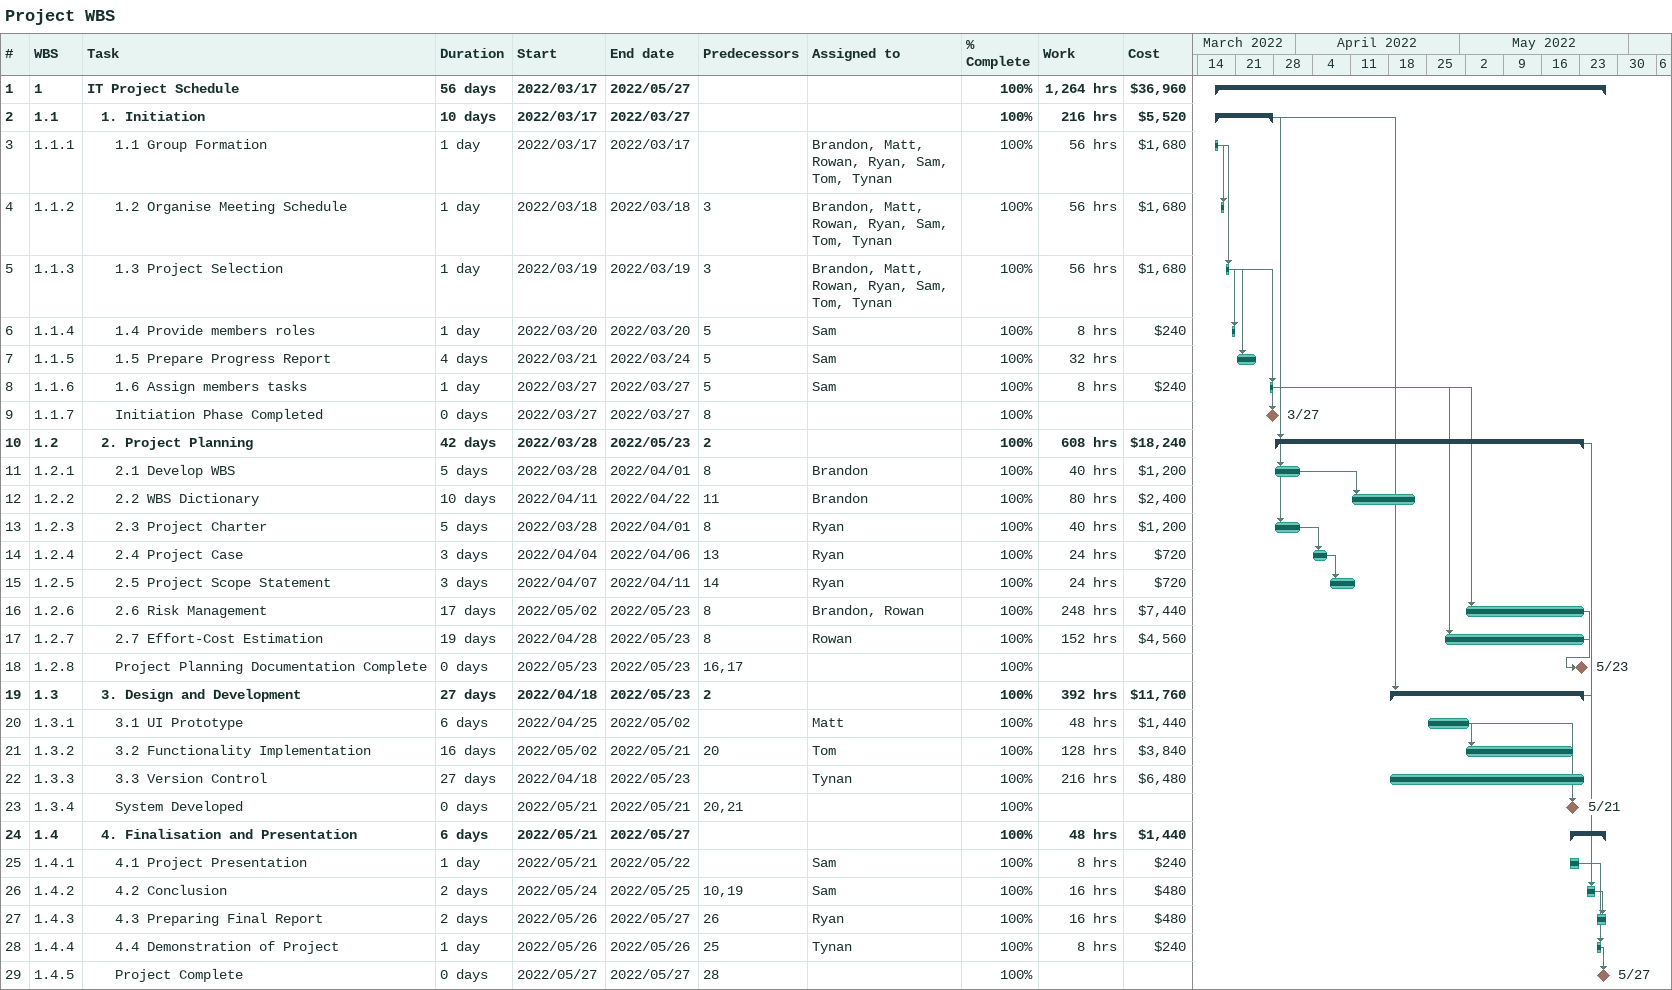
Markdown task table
Project WBS

| ID | WBS | Task | Duration | Start | Finish | Predecessors | Resources | % complete | Work (h) | Cost ($) |
|---|---|---|---|---|---|---|---|---|---|---|
| 1 | 1 | **IT Project Schedule** | 56d | 2022-03-17 | 2022-05-27 |  |  | 100 | 1264 | 36960 |
| 2 | 1.1 | **1. Initiation** | 10d | 2022-03-17 | 2022-03-27 |  |  | 100 | 216 | 5520 |
| 3 | 1.1.1 | 1.1 Group Formation | 1d | 2022-03-17 | 2022-03-17 |  | Brandon, Matt, Rowan, Ryan, Sam, Tom, Tynan | 100 | 56 | 1680 |
| 4 | 1.1.2 | 1.2 Organise Meeting Schedule | 1d | 2022-03-18 | 2022-03-18 | 3 | Brandon, Matt, Rowan, Ryan, Sam, Tom, Tynan | 100 | 56 | 1680 |
| 5 | 1.1.3 | 1.3 Project Selection | 1d | 2022-03-19 | 2022-03-19 | 3 | Brandon, Matt, Rowan, Ryan, Sam, Tom, Tynan | 100 | 56 | 1680 |
| 6 | 1.1.4 | 1.4 Provide members roles | 1d | 2022-03-20 | 2022-03-20 | 5 | Sam | 100 | 8 | 240 |
| 7 | 1.1.5 | 1.5 Prepare Progress Report | 4d | 2022-03-21 | 2022-03-24 | 5 | Sam | 100 | 32 |  |
| 8 | 1.1.6 | 1.6 Assign members tasks | 1d | 2022-03-27 | 2022-03-27 | 5 | Sam | 100 | 8 | 240 |
| 9 | 1.1.7 | Initiation Phase Completed | 0d | 2022-03-27 | 2022-03-27 | 8 |  | 100 |  |  |
| 10 | 1.2 | **2. Project Planning** | 42d | 2022-03-28 | 2022-05-23 | 2 |  | 100 | 608 | 18240 |
| 11 | 1.2.1 | 2.1 Develop WBS | 5d | 2022-03-28 | 2022-04-01 | 8 | Brandon | 100 | 40 | 1200 |
| 12 | 1.2.2 | 2.2 WBS Dictionary | 10d | 2022-04-11 | 2022-04-22 | 11 | Brandon | 100 | 80 | 2400 |
| 13 | 1.2.3 | 2.3 Project Charter | 5d | 2022-03-28 | 2022-04-01 | 8 | Ryan | 100 | 40 | 1200 |
| 14 | 1.2.4 | 2.4 Project Case | 3d | 2022-04-04 | 2022-04-06 | 13 | Ryan | 100 | 24 | 720 |
| 15 | 1.2.5 | 2.5 Project Scope Statement | 3d | 2022-04-07 | 2022-04-11 | 14 | Ryan | 100 | 24 | 720 |
| 16 | 1.2.6 | 2.6 Risk Management | 17d | 2022-05-02 | 2022-05-23 | 8 | Brandon, Rowan | 100 | 248 | 7440 |
| 17 | 1.2.7 | 2.7 Effort-Cost Estimation | 19d | 2022-04-28 | 2022-05-23 | 8 | Rowan | 100 | 152 | 4560 |
| 18 | 1.2.8 | Project Planning Documentation Complete | 0d | 2022-05-23 | 2022-05-23 | 16, 17 |  | 100 |  |  |
| 19 | 1.3 | **3. Design and Development** | 27d | 2022-04-18 | 2022-05-23 | 2 |  | 100 | 392 | 11760 |
| 20 | 1.3.1 | 3.1 UI Prototype | 6d | 2022-04-25 | 2022-05-02 |  | Matt | 100 | 48 | 1440 |
| 21 | 1.3.2 | 3.2 Functionality Implementation | 16d | 2022-05-02 | 2022-05-21 | 20 | Tom | 100 | 128 | 3840 |
| 22 | 1.3.3 | 3.3 Version Control | 27d | 2022-04-18 | 2022-05-23 |  | Tynan | 100 | 216 | 6480 |
| 23 | 1.3.4 | System Developed | 0d | 2022-05-21 | 2022-05-21 | 20, 21 |  | 100 |  |  |
| 24 | 1.4 | **4. Finalisation and Presentation** | 6d | 2022-05-21 | 2022-05-27 |  |  | 100 | 48 | 1440 |
| 25 | 1.4.1 | 4.1 Project Presentation | 1d | 2022-05-21 | 2022-05-22 |  | Sam | 100 | 8 | 240 |
| 26 | 1.4.2 | 4.2 Conclusion | 2d | 2022-05-24 | 2022-05-25 | 10, 19 | Sam | 100 | 16 | 480 |
| 27 | 1.4.3 | 4.3 Preparing Final Report | 2d | 2022-05-26 | 2022-05-27 | 26 | Ryan | 100 | 16 | 480 |
| 28 | 1.4.4 | 4.4 Demonstration of Project | 1d | 2022-05-26 | 2022-05-26 | 25 | Tynan | 100 | 8 | 240 |
| 29 | 1.4.5 | Project Complete | 0d | 2022-05-27 | 2022-05-27 | 28 |  | 100 |  |  |
